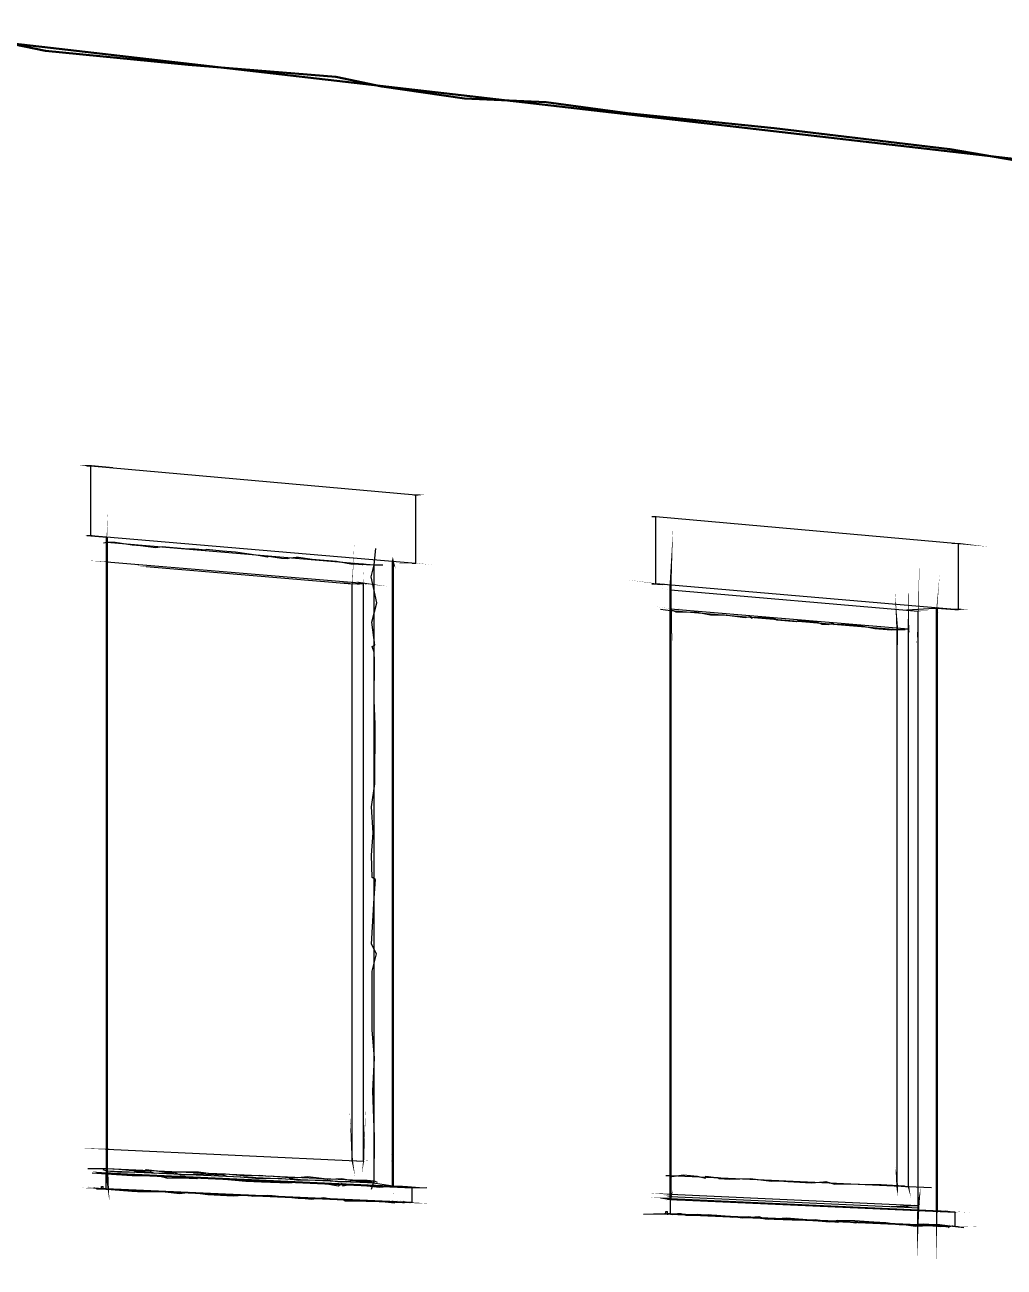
# Model space of a CAD drawing. Header units: inches. Extents: x -877 to 882, y -418 to 410.
# Drawn here: x 562 to 661.5, y -31.7 to 94.5 of the extents above; entities that cross this region are included whole.
import ezdxf

# ---------------------------------------------------------------- set-up
doc = ezdxf.new("R2010")
doc.units = ezdxf.units.IN
doc.header["$LTSCALE"] = 0.5
doc.header["$MEASUREMENT"] = 0
doc.layers.get('0').update_dxf_attribs({"lineweight": 18})
doc.layers.add('A-Glaz-Assm', color=71, linetype='Continuous', lineweight=25)
doc.layers.add('A-Wall', color=113, linetype='Continuous', lineweight=35)

# ---------------------------------------------------------------- blocks, each defined once
blk = doc.blocks.new('*U12')
at = {"color": 7, "linetype": 'Continuous', "lineweight": -3}
for p, q in [((625.73, 44.56), (625.73, 44.56)), ((568.31, 42.63), (570.34, 42.46)), ((570.34, 42.46), (570.34, 42.46)), ((574.34, 39.48), (595.28, 37.73)), ((625.73, 37.74), (626.83, 37.65)), ((625.73, 37.74), (625.73, 37.74)), ((651.64, 35.1), (654.43, 35.26)), ((654.43, 35.26), (654.68, 35.27)), ((654.68, 35.27), (656.5, 35.12)), ((570.28, -22.1), (570.34, -22.1)), ((570.34, -23.77), (598.3, -25.01)), ((597.64, -23.14), (599.4, -23.41)), ((599.4, -23.41), (600.4, -23.46)), ((598.3, -25.01), (600.4, -25.1)), ((626.65, -24.65), (626.92, -24.66)), ((626.92, -24.66), (627.56, -24.69)), ((627.56, -24.69), (627.62, -24.69)), ((626.65, -26.26), (627.29, -26.29)), ((627.29, -26.29), (627.37, -26.3)), ((627.56, -26.3), (627.56, -26.3)), ((654.74, -27.51), (655.61, -27.55))]:
    blk.add_line(p, q, dxfattribs=at)
at = {"layer": 'A-Glaz-Assm', "color": 252, "linetype": 'Continuous', "lineweight": 25}
for p, q in [((568.31, 49.7), (568.7, 49.72)), ((568.7, 42.65), (568.7, 49.72)), ((568.7, 49.72), (601.74, 46.76)), ((601.74, 39.84), (601.74, 46.76)), ((625.73, 44.56), (626.11, 44.58)), ((626.11, 37.76), (626.11, 44.58)), ((626.11, 44.58), (656.88, 41.83)), ((568.31, 42.63), (568.7, 42.65)), ((568.7, 42.65), (601.74, 39.84)), ((656.88, 35.14), (656.88, 41.83)), ((601.36, 39.82), (601.74, 39.84)), ((625.73, 37.74), (626.11, 37.76)), ((626.11, 37.76), (656.88, 35.14)), ((656.5, 35.12), (656.88, 35.14)), ((569.3, -22.05), (569.5, -22.08)), ((569.5, -22.08), (570.27, -22.2)), ((569.5, -22.08), (600.6, -23.49)), ((570.27, -23.69), (570.27, -22.2)), ((570.27, -22.2), (601.37, -23.61)), ((570.34, -21.89), (597.58, -23.13)), ((569.3, -23.72), (569.5, -23.72)), ((569.5, -23.72), (569.79, -23.71)), ((569.5, -23.72), (600.6, -25.1)), ((569.79, -23.49), (569.98, -23.48)), ((569.79, -23.71), (569.79, -23.49)), ((569.79, -23.49), (569.98, -23.5)), ((569.79, -23.71), (600.88, -25.09)), ((569.98, -23.7), (569.98, -23.48)), ((569.98, -23.7), (570.27, -23.69)), ((569.98, -23.7), (601.08, -25.08)), ((570.27, -23.69), (601.37, -25.07)), ((600.4, -23.46), (600.6, -23.49)), ((600.6, -23.49), (601.37, -23.61)), ((601.37, -25.07), (601.37, -23.61)), ((600.4, -25.1), (600.6, -25.1)), ((600.6, -25.1), (600.88, -25.09)), ((600.88, -25.09), (600.88, -25.07)), ((601.08, -25.08), (601.37, -25.07)), ((626.65, -24.65), (626.84, -24.68)), ((626.84, -24.68), (627.61, -24.8)), ((626.84, -24.68), (655.8, -25.99)), ((627.61, -26.23), (627.61, -24.8)), ((627.61, -24.8), (656.56, -26.11)), ((627.62, -24.5), (652.87, -25.64)), ((626.65, -26.26), (626.84, -26.26)), ((626.84, -26.26), (627.13, -26.25)), ((626.84, -26.26), (655.8, -27.54)), ((627.13, -26.04), (627.32, -26.03)), ((627.13, -26.25), (627.13, -26.04)), ((627.13, -26.25), (656.09, -27.53)), ((627.32, -26.24), (627.32, -26.03)), ((627.32, -26.24), (627.61, -26.23)), ((627.32, -26.24), (656.28, -27.53)), ((627.61, -26.23), (656.56, -27.52)), ((655.61, -25.96), (655.8, -25.99)), ((655.8, -25.99), (656.56, -26.11)), ((656.56, -27.52), (656.56, -26.11)), ((655.61, -27.55), (655.8, -27.54)), ((655.8, -27.54), (656.09, -27.53)), ((656.09, -27.53), (656.09, -27.52)), ((656.28, -27.53), (656.56, -27.52))]:
    blk.add_line(p, q, dxfattribs=at)
at = {"layer": 'A-Glaz-Assm', "color": 143, "linetype": 'Continuous', "lineweight": 25}
for p, q in [((570.34, 41.97), (597.5, 39.66)), ((570.34, 39.98), (596.43, 37.8)), ((597.5, -22.91), (597.5, 39.66)), ((595.28, 37.73), (596.43, 37.8)), ((596.43, -20.91), (596.43, 37.8)), ((627.62, 37.11), (652.8, 34.97)), ((627.62, 35.2), (651.8, 33.17)), ((652.8, -25.43), (652.8, 34.97)), ((650.66, 33.11), (651.8, 33.17)), ((651.8, -23.5), (651.8, 33.17)), ((570.34, -19.69), (596.43, -20.91)), ((570.34, -21.67), (597.5, -22.91)), ((627.62, -22.37), (651.8, -23.5)), ((594.71, -23), (597.5, -22.91)), ((627.62, -24.28), (652.8, -25.43)), ((650.04, -25.51), (652.8, -25.43))]:
    blk.add_line(p, q, dxfattribs=at)
at = {"layer": 'A-Glaz-Assm', "color": 141, "linetype": 'Continuous', "lineweight": 25}
for p, q in [((595.28, -20.86), (595.28, 37.73)), ((627.62, 35.03), (650.66, 33.11)), ((650.66, -23.45), (650.66, 33.11))]:
    blk.add_line(p, q, dxfattribs=at)
at = {"layer": 'A-Wall', "color": 15, "linetype": 'Continuous', "lineweight": 50}
for p, q in [((549.83, 93.9), (863.68, 57.67)), ((570.34, -22.1), (570.34, 42.46)), ((596.33, 39.76), (596.33, 39.8)), ((599.4, -23.41), (599.4, 39.98)), ((627.62, -24.69), (627.62, 37.58)), ((651.64, 35.07), (651.64, 35.1)), ((654.68, -25.92), (654.68, 35.27)), ((596.33, -23.07), (596.33, -22.95)), ((651.64, -25.59), (651.64, -25.47))]:
    blk.add_line(p, q, dxfattribs=at)
at = {"layer": 'A-Wall', "color": 51, "linetype": 'Continuous', "lineweight": 50}
for p, q in [((594.85, -23.01), (594.85, -23)), ((650.17, -25.52), (650.17, -25.51))]:
    blk.add_line(p, q, dxfattribs=at)
blk = doc.blocks.new('New Napkin Sketch')
at = {"layer": 'A-Wall', "color": 252, "linetype": 'Continuous', "lineweight": 25}
for p, q in [((568.31, 49.7), (568.7, 49.72)), ((568.7, 42.65), (568.7, 49.72)), ((601.74, 39.84), (601.74, 46.76)), ((625.73, 44.56), (626.11, 44.58)), ((626.11, 37.76), (626.11, 44.58)), ((568.31, 42.63), (568.7, 42.65)), ((656.88, 35.14), (656.88, 41.83)), ((601.36, 39.82), (601.74, 39.84)), ((625.73, 37.74), (626.11, 37.76)), ((656.5, 35.12), (656.88, 35.14)), ((569.3, -22.05), (569.5, -22.08)), ((569.5, -22.08), (570.27, -22.2)), ((570.27, -23.69), (570.27, -22.2)), ((569.3, -23.72), (569.5, -23.72)), ((569.5, -23.72), (569.79, -23.71)), ((569.79, -23.49), (569.98, -23.48)), ((569.79, -23.71), (569.79, -23.49)), ((569.79, -23.49), (569.98, -23.5)), ((569.98, -23.7), (569.98, -23.48)), ((569.98, -23.7), (570.27, -23.69)), ((600.4, -23.46), (600.6, -23.49)), ((600.6, -23.49), (601.37, -23.61)), ((601.37, -25.07), (601.37, -23.61)), ((600.4, -25.1), (600.6, -25.1)), ((600.6, -25.1), (600.88, -25.09)), ((600.88, -25.09), (600.88, -25.07)), ((601.08, -25.08), (601.37, -25.07)), ((626.65, -24.65), (626.84, -24.68)), ((626.84, -24.68), (627.61, -24.8)), ((627.61, -26.23), (627.61, -24.8)), ((626.65, -26.26), (626.84, -26.26)), ((626.84, -26.26), (627.13, -26.25)), ((627.13, -26.04), (627.32, -26.03)), ((627.13, -26.25), (627.13, -26.04)), ((627.32, -26.24), (627.32, -26.03)), ((627.32, -26.24), (627.61, -26.23)), ((655.61, -25.96), (655.8, -25.99)), ((655.8, -25.99), (656.56, -26.11)), ((656.56, -27.52), (656.56, -26.11)), ((655.61, -27.55), (655.8, -27.54)), ((655.8, -27.54), (656.09, -27.53)), ((656.09, -27.53), (656.09, -27.52)), ((656.28, -27.53), (656.56, -27.52))]:
    blk.add_line(p, q, dxfattribs=at)
at = {"layer": 'A-Wall', "color": 7, "linetype": 'Continuous', "lineweight": -3}
for p, q in [((625.73, 44.56), (625.73, 44.56)), ((568.31, 42.63), (570.34, 42.46)), ((570.34, 42.46), (570.34, 42.46)), ((625.73, 37.74), (626.83, 37.65)), ((625.73, 37.74), (625.73, 37.74)), ((651.64, 35.1), (654.43, 35.26)), ((654.43, 35.26), (654.68, 35.27)), ((654.68, 35.27), (656.5, 35.12)), ((570.28, -22.1), (570.34, -22.1)), ((597.64, -23.14), (599.4, -23.41)), ((599.4, -23.41), (600.4, -23.46)), ((598.3, -25.01), (600.4, -25.1)), ((626.65, -24.65), (626.92, -24.66)), ((626.92, -24.66), (627.56, -24.69)), ((627.56, -24.69), (627.62, -24.69)), ((626.65, -26.26), (627.29, -26.29)), ((627.29, -26.29), (627.37, -26.3)), ((627.56, -26.3), (627.56, -26.3)), ((654.74, -27.51), (655.61, -27.55))]:
    blk.add_line(p, q, dxfattribs=at)
at = {"layer": 'A-Wall', "color": 15, "linetype": 'Continuous', "lineweight": 50}
for p, q in [((596.33, 39.76), (596.33, 39.8)), ((651.64, 35.07), (651.64, 35.1)), ((596.33, -23.07), (596.33, -22.95)), ((651.64, -25.59), (651.64, -25.47))]:
    blk.add_line(p, q, dxfattribs=at)
at = {"layer": 'A-Wall', "color": 143, "linetype": 'Continuous', "lineweight": 25}
for p, q in [((595.28, 37.73), (596.43, 37.8)), ((650.66, 33.11), (651.8, 33.17)), ((594.71, -23), (597.5, -22.91)), ((650.04, -25.51), (652.8, -25.43))]:
    blk.add_line(p, q, dxfattribs=at)
at = {"layer": 'A-Wall', "color": 51, "linetype": 'Continuous', "lineweight": 50}
for p, q in [((594.85, -23.01), (594.85, -23)), ((650.17, -25.52), (650.17, -25.51))]:
    blk.add_line(p, q, dxfattribs=at)
at = {"layer": 'A-Wall', "color": 15, "linetype": 'Continuous', "lineweight": 50, "extrusion": (0, 0, -1)}
blk.add_lwpolyline([(-551.28, 94.52), (-564.11, 91.87), (-578.6, 90.44), (-593.62, 89.23), (-598.27, 88.26), (-606.68, 87.04), (-614.98, 86.68), (-623.25, 85.56), (-638.15, 84.01), (-655.99, 81.89), (-669.41, 79.57), (-673.14, 80.24), (-689.51, 77.73), (-694.67, 76.58), (-701, 76.13), (-706.14, 75.68), (-712.28, 75.5), (-723.21, 74.25)], dxfattribs=at)
at = {"layer": 'A-Wall', "color": 252, "linetype": 'Continuous', "lineweight": 25, "extrusion": (0, 0, -1)}
for points in [[(-567.43, 49.81, 0, 0.153, 0), (-568.7, 49.72, 0.153, 0, 0), (-571.14, 49.57, 0, 0, 0), (-574.27, 49.18, 0, 0, 0), (-575.26, 49.05, 0, 0, 0), (-577.53, 49.02, 0, 0, 0), (-578.42, 48.83, 0, 0, 0), (-580.33, 48.66, 0, 0, 0), (-583.05, 48.45, 0, 0, 0), (-585.85, 48.05, 0, 0, 0), (-588.46, 48, 0, 0, 0), (-589.29, 47.78, 0, 0, 0), (-590.88, 47.6, 0, 0, 0), (-593.93, 47.61, 0, 0, 0), (-595.89, 47.21, 0, 0, 0), (-596.71, 47.15, 0, 0, 0), (-599.38, 47, 0, 0, 0), (-599.49, 46.84, 0, 0, 0), (-601.13, 46.84, 0, 0, 0), (-601.51, 46.67, 0, 0.161, 0), (-601.74, 46.76, 0.161, 0, 0), (-602.62, 46.78, 0, 0, 0)], [(-625.6, 44.54, 0, 0.0681, 0), (-626.11, 44.58, 0.0681, 0, 0), (-627.99, 44.43, 0, 0, 0), (-629.45, 44.25, 0, 0, 0), (-630.14, 44.37, 0, 0, 0), (-632.31, 44.14, 0, 0, 0), (-634.84, 43.84, 0, 0, 0), (-637.39, 43.71, 0, 0, 0), (-637.83, 43.58, 0, 0, 0), (-640.34, 43.42, 0, 0, 0), (-643.33, 43.04, 0, 0, 0), (-646.11, 42.74, 0, 0, 0), (-648.56, 42.53, 0, 0, 0), (-650.36, 42.43, 0, 0, 0), (-653.21, 42.22, 0, 0, 0), (-656.15, 41.9, 0, 0, 0), (-656.15, 41.8, 0, 0.124, 0), (-656.88, 41.83, 0.124, 0, 0), (-659.93, 41.5, 0, 0, 0)], [(-568.01, 42.65, 0, 0.0602, 0), (-568.7, 42.65, 0.0602, 0, 0), (-569.23, 42.67, 0, 0, 0), (-571.59, 42.56, 0, 0, 0), (-572.79, 42.2, 0, 0, 0), (-574.56, 42.1, 0, 0, 0), (-574.96, 42.08, 0, 0, 0), (-576.93, 41.83, 0, 0, 0), (-579.84, 41.7, 0, 0, 0), (-583.06, 41.46, 0, 0, 0), (-585.87, 41.05, 0, 0, 0), (-588.12, 41.11, 0, 0, 0), (-590.64, 40.8, 0, 0, 0), (-592.48, 40.72, 0, 0, 0), (-595.2, 40.43, 0, 0, 0), (-597.98, 40.06, 0, 0, 0), (-598.04, 40.05, 0, 0, 0), (-599.88, 39.83, 0, 0.0268, 0), (-601.74, 39.84, 0.0268, 0, 0), (-603.45, 39.65, 0, 0, 0)], [(-623.29, 38.13, 0, 0.0429, 0), (-626.11, 37.76, 0.0429, 0, 0), (-627.64, 37.7, 0, 0, 0), (-629.96, 37.44, 0, 0, 0), (-630.44, 37.25, 0, 0, 0), (-632.79, 37.31, 0, 0, 0), (-633.14, 37.16, 0, 0, 0), (-635.81, 36.87, 0, 0, 0), (-638.42, 36.66, 0, 0, 0), (-638.71, 36.66, 0, 0, 0), (-640.41, 36.55, 0, 0, 0), (-640.46, 36.39, 0, 0, 0), (-643.08, 36.45, 0, 0, 0), (-644.35, 36.14, 0, 0, 0), (-646.02, 35.93, 0, 0, 0), (-647.62, 36.07, 0, 0, 0), (-648.55, 35.77, 0, 0, 0), (-651.42, 35.71, 0, 0, 0), (-652.61, 35.49, 0, 0, 0), (-655.19, 35.23, 0, 0, 0), (-656.21, 35.19, 0, 0.135, 0), (-656.88, 35.14, 0.135, 0, 0), (-657.83, 35.16, 0, 0, 0)], [(-568.89, -21.95, 0, 0.117, 0), (-569.5, -22.08, 0.117, 0, 0), (-570.79, -22.07, 0, 0, 0), (-572.45, -22.19, 0, 0, 0), (-574.06, -22.16, 0, 0, 0), (-575.52, -22.26, 0, 0, 0), (-577.06, -22.45, 0, 0, 0), (-579.93, -22.64, 0, 0, 0), (-581.43, -22.51, 0, 0, 0), (-584.35, -22.91, 0, 0, 0), (-586.09, -22.74, 0, 0, 0), (-587.87, -22.81, 0, 0, 0), (-589.88, -22.88, 0, 0, 0), (-590.06, -22.88, 0, 0, 0), (-592.15, -23.24, 0, 0, 0), (-593.12, -23.23, 0, 0, 0), (-593.36, -23.18, 0, 0, 0), (-593.61, -23.11, 0, 0, 0), (-594.94, -23.34, 0, 0, 0), (-596.99, -23.33, 0, 0, 0), (-597.87, -23.34, 0, 0, 0), (-599.81, -23.41, 0, 0.119, 0), (-600.6, -23.49, 0.119, 0, 0), (-602.75, -23.61, 0, 0, 0)], [(-567.78, -23.55, 0, 0.0631, 0), (-570.27, -23.69, 0.0631, 0, 0), (-572.58, -23.94, 0, 0, 0), (-573.82, -23.74, 0, 0, 0), (-575.7, -23.93, 0, 0, 0), (-576.33, -23.87, 0, 0, 0), (-579.13, -24.22, 0, 0, 0), (-579.58, -24.25, 0, 0, 0), (-582.15, -24.36, 0, 0, 0), (-582.78, -24.23, 0, 0, 0), (-584.79, -24.43, 0, 0, 0), (-587.04, -24.38, 0, 0, 0), (-589.23, -24.39, 0, 0, 0), (-590.88, -24.48, 0, 0, 0), (-592.87, -24.58, 0, 0, 0), (-594.04, -24.62, 0, 0, 0), (-596.2, -24.79, 0, 0, 0), (-598.57, -24.82, 0, 0, 0), (-599.54, -24.88, 0, 0.00882, 0), (-601.37, -25.07, 0.00882, 0, 0), (-603.99, -25.08, 0, 0, 0)], [(-567.86, -23.68, 0, 0.0728, 0), (-569.79, -23.71, 0.0728, 0, 0), (-572.8, -23.84, 0, 0, 0), (-575.49, -23.97, 0, 0, 0), (-576.13, -23.95, 0, 0, 0), (-576.65, -23.96, 0, 0, 0), (-578.53, -24.04, 0, 0, 0), (-580.92, -24.18, 0, 0, 0), (-582.35, -24.3, 0, 0, 0), (-584.68, -24.25, 0, 0, 0), (-585.62, -24.34, 0, 0, 0), (-586.85, -24.5, 0, 0, 0), (-588.63, -24.44, 0, 0, 0), (-589.16, -24.71, 0, 0, 0), (-590.75, -24.61, 0, 0, 0), (-591.67, -24.67, 0, 0, 0), (-593.82, -24.91, 0, 0, 0), (-595.28, -24.96, 0, 0, 0), (-597.93, -25.03, 0, 0, 0), (-600.42, -24.92, 0, 0.0342, 0), (-600.88, -25.09, 0.0342, 0, 0), (-602.75, -25.19, 0, 0, 0)], [(-568.32, -23.5, 0, 0.032, 0), (-569.98, -23.7, 0.032, 0, 0), (-570.57, -23.74, 0, 0, 0), (-572.79, -23.72, 0, 0, 0), (-573.09, -23.84, 0, 0, 0), (-575.99, -23.87, 0, 0, 0), (-578.49, -24.02, 0, 0, 0), (-580.86, -24.26, 0, 0, 0), (-581.81, -24.1, 0, 0, 0), (-583.41, -24.45, 0, 0, 0), (-583.82, -24.26, 0, 0, 0), (-586.21, -24.43, 0, 0, 0), (-587.14, -24.31, 0, 0, 0), (-587.34, -24.62, 0, 0, 0), (-590.26, -24.46, 0, 0, 0), (-590.26, -24.58, 0, 0, 0), (-590.41, -24.71, 0, 0, 0), (-591.19, -24.52, 0, 0, 0), (-592.1, -24.8, 0, 0, 0), (-594.56, -24.75, 0, 0, 0), (-595.12, -24.95, 0, 0, 0), (-598.08, -24.8, 0, 0, 0), (-599.91, -25.14, 0, 0.118, 0), (-601.08, -25.08, 0.118, 0, 0), (-601.19, -25.23, 0, 0, 0)], [(-569.32, -23.73, 0, 0.116, 0), (-569.5, -23.72, 0.116, 0, 0), (-570, -23.7, 0, 0, 0), (-570.2, -23.69, 0, 0, 0), (-570.61, -23.89, 0, 0, 0), (-570.89, -23.66, 0, 0, 0), (-572, -23.7, 0, 0, 0), (-575.07, -24.06, 0, 0, 0), (-577.49, -23.97, 0, 0, 0), (-579.69, -24.22, 0, 0, 0), (-582.47, -24.32, 0, 0, 0), (-583.39, -24.25, 0, 0, 0), (-584.21, -24.52, 0, 0, 0), (-585.6, -24.28, 0, 0, 0), (-588.21, -24.49, 0, 0, 0), (-591.07, -24.64, 0, 0, 0), (-593.25, -24.92, 0, 0, 0), (-594.93, -24.86, 0, 0, 0), (-595.78, -24.76, 0, 0, 0), (-595.89, -24.74, 0, 0, 0), (-597.16, -25.09, 0, 0, 0), (-599.07, -24.91, 0, 0.101, 0), (-600.6, -25.1, 0.101, 0, 0), (-603.05, -25.23, 0, 0, 0)], [(-625.47, -24.55, 0, 0.0602, 0), (-626.84, -24.68, 0.0602, 0, 0), (-628.61, -24.72, 0, 0, 0), (-629.36, -24.73, 0, 0, 0), (-630.59, -24.94, 0, 0, 0), (-631.99, -24.95, 0, 0, 0), (-632.98, -24.92, 0, 0, 0), (-634.19, -24.9, 0, 0, 0), (-634.49, -25.17, 0, 0, 0), (-636.68, -25.06, 0, 0, 0), (-639.53, -25.19, 0, 0, 0), (-640.59, -25.28, 0, 0, 0), (-643.43, -25.34, 0, 0, 0), (-644.01, -25.44, 0, 0, 0), (-646.8, -25.46, 0, 0, 0), (-647.55, -25.58, 0, 0, 0), (-649.87, -25.61, 0, 0, 0), (-650.56, -25.7, 0, 0, 0), (-651.65, -25.72, 0, 0, 0), (-654.1, -25.85, 0, 0.0218, 0), (-655.8, -25.99, 0.0218, 0, 0), (-658.19, -26.14, 0, 0, 0)], [(-626.97, -24.4, 0, 0.112, 0), (-627.62, -24.5, 0.112, 0, 0), (-628.72, -24.61, 0, 0, 0), (-630.41, -24.57, 0, 0, 0), (-631.99, -24.8, 0, 0, 0), (-633.89, -24.84, 0, 0, 0), (-635.54, -24.92, 0, 0, 0), (-636.04, -24.77, 0, 0, 0), (-638.45, -25.03, 0, 0, 0), (-638.77, -25.03, 0, 0, 0), (-638.82, -25.13, 0, 0, 0), (-639.69, -24.97, 0, 0, 0), (-641.86, -25.03, 0, 0, 0), (-643.79, -25.18, 0, 0, 0), (-644.32, -25.14, 0, 0, 0), (-646.54, -25.24, 0, 0, 0), (-648.13, -25.51, 0, 0, 0), (-649.08, -25.44, 0, 0, 0), (-651.26, -25.69, 0, 0.015, 0), (-652.87, -25.64, 0.015, 0, 0), (-652.88, -25.62, 0, 0, 0)], [(-627.18, -24.88, 0, 0.112, 0), (-627.61, -24.8, 0.112, 0, 0), (-628.47, -24.93, 0, 0, 0), (-630.69, -25.03, 0, 0, 0), (-631.48, -24.87, 0, 0, 0), (-632.91, -24.98, 0, 0, 0), (-633.56, -25.08, 0, 0, 0), (-633.83, -25.1, 0, 0, 0), (-635.5, -25.08, 0, 0, 0), (-637.48, -25.39, 0, 0, 0), (-639.49, -25.2, 0, 0, 0), (-642.29, -25.44, 0, 0, 0), (-642.45, -25.48, 0, 0, 0), (-644.96, -25.48, 0, 0, 0), (-646.75, -25.55, 0, 0, 0), (-648.86, -25.7, 0, 0, 0), (-650.38, -25.71, 0, 0, 0), (-651.84, -25.84, 0, 0, 0), (-652.29, -25.94, 0, 0, 0), (-652.3, -25.91, 0, 0, 0), (-654.1, -26.12, 0, 0, 0), (-656.18, -26.06, 0, 0.0688, 0), (-656.56, -26.11, 0.0688, 0, 0), (-656.81, -26.17, 0, 0, 0)], [(-626.7, -26.18, 0, 0.0141, 0), (-627.61, -26.23, 0.0141, 0, 0), (-629.24, -26.22, 0, 0, 0), (-630.64, -26.49, 0, 0, 0), (-631.32, -26.33, 0, 0, 0), (-633.26, -26.51, 0, 0, 0), (-633.92, -26.48, 0, 0, 0), (-635.49, -26.66, 0, 0, 0), (-635.78, -26.52, 0, 0, 0), (-636.26, -26.68, 0, 0, 0), (-638.67, -26.72, 0, 0, 0), (-641.25, -26.79, 0, 0, 0), (-643.15, -26.89, 0, 0, 0), (-645.67, -27.03, 0, 0, 0), (-647.15, -27.16, 0, 0, 0), (-648.1, -27.25, 0, 0, 0), (-648.76, -27.15, 0, 0, 0), (-651.09, -27.2, 0, 0, 0), (-651.76, -27.32, 0, 0, 0), (-652.83, -27.38, 0, 0, 0), (-655.1, -27.56, 0, 0, 0), (-655.81, -27.35, 0, 0.0359, 0), (-656.56, -27.52, 0.0359, 0, 0), (-659.28, -27.61, 0, 0, 0)], [(-626.9, -26.29, 0, 0.0564, 0), (-627.13, -26.25, 0.0564, 0, 0), (-629.55, -26.41, 0, 0, 0), (-632.33, -26.56, 0, 0, 0), (-635.09, -26.54, 0, 0, 0), (-636.88, -26.59, 0, 0, 0), (-638.83, -26.64, 0, 0, 0), (-640.48, -26.79, 0, 0, 0), (-643.01, -26.99, 0, 0, 0), (-643.7, -26.97, 0, 0, 0), (-644.61, -26.88, 0, 0, 0), (-646.01, -27.22, 0, 0, 0), (-648.52, -27.26, 0, 0, 0), (-651.05, -27.26, 0, 0, 0), (-653.76, -27.38, 0, 0, 0), (-655.84, -27.62, 0, 0.1, 0), (-656.09, -27.53, 0.1, 0, 0), (-656.14, -27.46, 0, 0, 0)]]:
    blk.add_lwpolyline(points, format="xyseb", dxfattribs=at)
at = {"layer": 'A-Wall', "color": 15, "linetype": 'Continuous', "lineweight": 50, "extrusion": (0, 0, -1)}
for points in [[(-570.6, -24.98, 0, 0.307, 0), (-570.34, -22.1, 0.307, 0, 0), (-570.32, -21.83, 0, 0, 0), (-570.6, -17.98, 0, 0, 0), (-570.4, -17.6, 0, 0, 0), (-570.63, -16.21, 0, 0, 0), (-570.34, -11.13, 0, 0, 0), (-570.39, -9.89, 0, 0, 0), (-570.25, -3.64, 0, 0, 0), (-570.52, -2.78, 0, 0, 0), (-570.18, 0.52, 0, 0, 0), (-570.34, 6.49, 0, 0, 0), (-570.42, 10.79, 0, 0, 0), (-570.63, 14.2, 0, 0, 0), (-570.47, 17.64, 0, 0, 0), (-570.02, 23.01, 0, 0, 0), (-570.65, 29.1, 0, 0, 0), (-570.43, 34.4, 0, 0, 0), (-570.3, 35.96, 0, 0, 0), (-570.37, 41.47, 0, 0.0552, 0), (-570.34, 42.46, 0.0552, 0, 0), (-570.46, 45.12, 0, 0, 0)], [(-627.64, -25.34, 0, 0.144, 0), (-627.62, -24.69, 0.144, 0, 0), (-627.9, -23.8, 0, 0, 0), (-627.61, -21.63, 0, 0, 0), (-627.86, -15.91, 0, 0, 0), (-627.92, -12.36, 0, 0, 0), (-627.91, -6.89, 0, 0, 0), (-627.49, -1.64, 0, 0, 0), (-627.52, 0.56, 0, 0, 0), (-627.52, 4.55, 0, 0, 0), (-627.81, 6.52, 0, 0, 0), (-627.85, 9.94, 0, 0, 0), (-627.43, 11.33, 0, 0, 0), (-627.47, 17.3, 0, 0, 0), (-627.5, 19.51, 0, 0, 0), (-627.69, 22.38, 0, 0, 0), (-627.56, 26.87, 0, 0, 0), (-627.93, 28.57, 0, 0, 0), (-627.45, 29, 0, 0, 0), (-627.8, 31.69, 0, 0.204, 0), (-627.62, 37.58, 0.204, 0, 0), (-627.87, 43.35, 0, 0, 0)], [(-599.45, -24.52, 0, 0.0148, 0), (-599.4, -23.41, 0.0148, 0, 0), (-599.21, -19.84, 0, 0, 0), (-599.35, -15.72, 0, 0, 0), (-599.29, -13.36, 0, 0, 0), (-599.25, -7.66, 0, 0, 0), (-599.64, -4.95, 0, 0, 0), (-599.38, -4.3, 0, 0, 0), (-599.54, 1.1, 0, 0, 0), (-599.39, 5.4, 0, 0, 0), (-599.63, 5.83, 0, 0, 0), (-599.68, 9.15, 0, 0, 0), (-599.36, 10.99, 0, 0, 0), (-599.36, 16.19, 0, 0, 0), (-599.28, 22.47, 0, 0, 0), (-599.51, 24.27, 0, 0, 0), (-599.21, 26.89, 0, 0, 0), (-599.2, 28.72, 0, 0, 0), (-599.61, 34.39, 0, 0, 0), (-599.3, 39.06, 0, 0, 0), (-599.68, 39.31, 0, 0.225, 0), (-599.4, 39.98, 0.225, 0, 0), (-599.4, 40.48, 0, 0, 0)], [(-654.59, -31.68, 0, 0.154, 0), (-654.68, -25.92, 0.154, 0, 0), (-654.78, -20.31, 0, 0, 0), (-654.39, -15.95, 0, 0, 0), (-654.38, -12.05, 0, 0, 0), (-654.56, -10.36, 0, 0, 0), (-654.86, -8.98, 0, 0, 0), (-654.71, -7.53, 0, 0, 0), (-654.46, -2.69, 0, 0, 0), (-654.78, 2.48, 0, 0, 0), (-654.63, 8.58, 0, 0, 0), (-654.68, 12.69, 0, 0, 0), (-654.57, 14.7, 0, 0, 0), (-654.49, 16.28, 0, 0, 0), (-654.87, 17.75, 0, 0, 0), (-654.48, 21.87, 0, 0, 0), (-654.95, 23.85, 0, 0, 0), (-654.46, 25.97, 0, 0, 0), (-654.88, 27.11, 0, 0, 0), (-654.68, 27.91, 0, 0, 0), (-654.5, 28.86, 0, 0, 0), (-654.84, 34.73, 0, 0.0837, 0), (-654.68, 35.27, 0.0837, 0, 0), (-654.97, 38.74, 0, 0, 0)]]:
    blk.add_lwpolyline(points, format="xyseb", dxfattribs=at)
at = {"layer": 'A-Wall', "color": 143, "linetype": 'Continuous', "lineweight": 25, "extrusion": (0, 0, -1)}
for points in [[(-569.99, 41.89), (-570.34, 41.97), (-571.2, 41.98), (-572.91, 41.69), (-573.77, 41.62), (-575.32, 41.42), (-575.96, 41.52), (-578.62, 41.29), (-579.3, 41.28), (-580.4, 41.18), (-580.43, 41.24), (-582.1, 41.07), (-583.42, 40.98), (-585.71, 40.66), (-586.65, 40.48), (-586.78, 40.56), (-588.1, 40.35), (-588.65, 40.31), (-588.94, 40.38), (-589.58, 40.44), (-589.81, 40.44), (-591.2, 40.25), (-593.69, 40.03), (-595.15, 39.77), (-597.5, 39.66), (-598.4, 39.67)], [(-597.23, -23.76), (-597.5, -22.91), (-597.53, -18.45), (-597.37, -13.77), (-597.53, -10.46), (-597.31, -7.56), (-597.29, -1.63), (-597.75, 0.13), (-597.23, 1.12), (-597.5, 5.81), (-597.64, 7.7), (-597.29, 7.89), (-597.24, 10.18), (-597.39, 12.44), (-597.24, 15.08), (-597.57, 17.43), (-597.59, 23.47), (-597.51, 25.92), (-597.54, 29.89), (-597.51, 30.8), (-597.29, 31.38), (-597.56, 31.51), (-597.26, 33.83), (-597.78, 35.79), (-597.2, 38.43), (-597.5, 39.66), (-597.69, 41.33)], [(-568.42, -21.65), (-570.34, -21.67), (-571.56, -21.72), (-572.62, -21.84), (-574.16, -21.92), (-574.33, -21.75), (-576.19, -22), (-577.81, -21.99), (-579.64, -21.99), (-580.67, -22.14), (-582.41, -22.21), (-584.58, -22.39), (-585.88, -22.34), (-586.77, -22.45), (-587.12, -22.4), (-587.34, -22.45), (-588.87, -22.57), (-588.88, -22.63), (-589.07, -22.64), (-590.76, -22.48), (-593, -22.74), (-594.23, -22.68), (-595.05, -22.83), (-595.22, -22.84), (-596.81, -22.85), (-597.5, -22.91), (-597.81, -23.06)], [(-627.14, -22.38), (-627.62, -22.37), (-627.76, -22.49), (-628.94, -22.31), (-630.37, -22.45), (-631.16, -22.64), (-631.21, -22.43), (-632.25, -22.58), (-632.42, -22.57), (-632.56, -22.67), (-633.61, -22.76), (-635.71, -22.66), (-637.89, -22.94), (-638.74, -22.91), (-639.54, -22.99), (-641.94, -23.13), (-643.16, -23), (-643.4, -22.99), (-644.28, -23.24), (-644.99, -23.23), (-646.82, -23.24), (-649.04, -23.3), (-651.36, -23.43), (-651.51, -23.49), (-651.8, -23.5), (-654.13, -23.6)]]:
    blk.add_lwpolyline(points, dxfattribs=at)
at = {"layer": 'A-Wall', "color": 141, "linetype": 'Continuous', "lineweight": 25, "extrusion": (0, 0, -1)}
for points in [[(-595.56, -22.48, 0, 0.148, 0), (-595.28, -20.86, 0.148, 0, 0), (-595.02, -15.9, 0, 0, 0), (-595.29, -14, 0, 0, 0), (-595, -9.52, 0, 0, 0), (-595.11, -5.19, 0, 0, 0), (-595.45, -1.82, 0, 0, 0), (-595.2, 1.25, 0, 0, 0), (-595.51, 4.52, 0, 0, 0), (-595.22, 9.02, 0, 0, 0), (-595.45, 9.26, 0, 0, 0), (-595.51, 14.25, 0, 0, 0), (-595.18, 16.68, 0, 0, 0), (-595.56, 21.51, 0, 0, 0), (-595.49, 25.69, 0, 0, 0), (-595.07, 30.58, 0, 0, 0), (-595.23, 35.91, 0, 0, 0), (-595.2, 36.39, 0, 0.0576, 0), (-595.28, 37.73, 0.0576, 0, 0), (-595.49, 41.94, 0, 0, 0)], [(-650.69, -24.45, 0, 0.19, 0), (-650.66, -23.45, 0.19, 0, 0), (-650.48, -21.5, 0, 0, 0), (-650.93, -18.91, 0, 0, 0), (-650.91, -16.45, 0, 0, 0), (-650.76, -13.15, 0, 0, 0), (-650.39, -12.36, 0, 0, 0), (-650.63, -7.35, 0, 0, 0), (-650.52, -2.15, 0, 0, 0), (-650.58, 3.08, 0, 0, 0), (-650.92, 5.76, 0, 0, 0), (-650.93, 9.46, 0, 0, 0), (-650.7, 11.48, 0, 0, 0), (-650.9, 12.91, 0, 0, 0), (-650.52, 17.88, 0, 0, 0), (-650.7, 20.53, 0, 0, 0), (-650.6, 22.3, 0, 0, 0), (-650.56, 26.26, 0, 0, 0), (-650.72, 31.5, 0, 0.184, 0), (-650.66, 33.11, 0.184, 0, 0), (-650.43, 36.9, 0, 0, 0)]]:
    blk.add_lwpolyline(points, format="xyseb", dxfattribs=at)
at = {"layer": 'A-Wall', "color": 143, "linetype": 'Continuous', "lineweight": 25, "extrusion": (0, 0, -1)}
for points in [[(-652.67, -30.81, 0, 0.231, 0), (-652.8, -25.43, 0.231, 0, 0), (-653.04, -23.61, 0, 0, 0), (-652.65, -21.93, 0, 0, 0), (-652.74, -17.87, 0, 0, 0), (-652.77, -17.8, 0, 0, 0), (-653.09, -11.81, 0, 0, 0), (-652.66, -6.91, 0, 0, 0), (-652.85, -2.15, 0, 0, 0), (-652.77, 3.42, 0, 0, 0), (-652.7, 8.04, 0, 0, 0), (-653.05, 9.67, 0, 0, 0), (-653.09, 12.6, 0, 0, 0), (-652.6, 17.64, 0, 0, 0), (-653.01, 23.05, 0, 0, 0), (-652.93, 26.73, 0, 0, 0), (-652.69, 28.86, 0, 0, 0), (-652.98, 29.54, 0, 0, 0), (-652.63, 31.39, 0, 0.0799, 0), (-652.8, 34.97, 0.0799, 0, 0), (-652.92, 40.46, 0, 0, 0)], [(-568.46, 40.09, 0, 0.0615, 0), (-570.34, 39.98, 0.0615, 0, 0), (-570.57, 40.05, 0, 0, 0), (-572.44, 39.92, 0, 0, 0), (-573.29, 39.76, 0, 0, 0), (-574.13, 39.54, 0, 0, 0), (-575.33, 39.69, 0, 0, 0), (-575.98, 39.43, 0, 0, 0), (-577.77, 39.33, 0, 0, 0), (-578.34, 39.22, 0, 0, 0), (-580.61, 39.2, 0, 0, 0), (-582.2, 38.93, 0, 0, 0), (-584.25, 38.9, 0, 0, 0), (-586.1, 38.68, 0, 0, 0), (-586.8, 38.63, 0, 0, 0), (-587.01, 38.5, 0, 0, 0), (-587.21, 38.51, 0, 0, 0), (-588.05, 38.54, 0, 0, 0), (-590.1, 38.3, 0, 0, 0), (-592.16, 38.15, 0, 0, 0), (-594.21, 37.86, 0, 0, 0), (-595.65, 37.98, 0, 0.112, 0), (-596.43, 37.8, 0.112, 0, 0), (-598.84, 37.48, 0, 0, 0)], [(-596.25, -22.22, 0, 0.11, 0), (-596.43, -20.91, 0.11, 0, 0), (-596.65, -15.35, 0, 0, 0), (-596.51, -12.74, 0, 0, 0), (-596.43, -11.31, 0, 0, 0), (-596.49, -10.81, 0, 0, 0), (-596.31, -8.38, 0, 0, 0), (-596.22, -4.26, 0, 0, 0), (-596.3, -2.49, 0, 0, 0), (-596.57, -0.71, 0, 0, 0), (-596.25, 0.18, 0, 0, 0), (-596.25, 3.31, 0, 0, 0), (-596.43, 6.26, 0, 0, 0), (-596.46, 11.3, 0, 0, 0), (-596.4, 11.77, 0, 0, 0), (-596.47, 17.05, 0, 0, 0), (-596.44, 17.8, 0, 0, 0), (-596.41, 21.27, 0, 0, 0), (-596.49, 21.57, 0, 0, 0), (-596.54, 23.41, 0, 0, 0), (-596.52, 28.16, 0, 0, 0), (-596.51, 31.94, 0, 0, 0), (-596.22, 37.51, 0, 0.0163, 0), (-596.43, 37.8, 0.0163, 0, 0), (-596.32, 40.38, 0, 0, 0)], [(-626.66, 37.24, 0, 0.00656, 0), (-627.62, 37.11, 0.00656, 0, 0), (-627.95, 37, 0, 0, 0), (-629.67, 37.04, 0, 0, 0), (-631.08, 36.9, 0, 0, 0), (-633.21, 36.62, 0, 0, 0), (-634.76, 36.43, 0, 0, 0), (-636.15, 36.45, 0, 0, 0), (-636.3, 36.49, 0, 0, 0), (-637.47, 36.17, 0, 0, 0), (-639.35, 36.09, 0, 0, 0), (-641.17, 36.07, 0, 0, 0), (-641.3, 36.02, 0, 0, 0), (-642.5, 35.9, 0, 0, 0), (-643.73, 35.69, 0, 0, 0), (-643.8, 35.69, 0, 0, 0), (-645.7, 35.52, 0, 0, 0), (-646.67, 35.56, 0, 0, 0), (-648.75, 35.36, 0, 0, 0), (-650.02, 35.15, 0, 0, 0), (-650.84, 35.16, 0, 0, 0), (-652.24, 34.93, 0, 0.0489, 0), (-652.8, 34.97, 0.0489, 0, 0), (-653.95, 35, 0, 0, 0)], [(-652.04, -24.61, 0, 0.153, 0), (-651.8, -23.5, 0.153, 0, 0), (-651.89, -23.45, 0, 0, 0), (-651.91, -18.38, 0, 0, 0), (-651.72, -17.38, 0, 0, 0), (-651.78, -15.28, 0, 0, 0), (-651.86, -13.38, 0, 0, 0), (-651.71, -11.99, 0, 0, 0), (-651.76, -7.15, 0, 0, 0), (-651.93, -6.57, 0, 0, 0), (-651.84, -3.14, 0, 0, 0), (-651.95, 2.39, 0, 0, 0), (-651.95, 4.91, 0, 0, 0), (-651.94, 9.96, 0, 0, 0), (-651.71, 12.7, 0, 0, 0), (-651.58, 15.84, 0, 0, 0), (-651.66, 18.27, 0, 0, 0), (-651.64, 22.06, 0, 0, 0), (-651.76, 26.47, 0, 0, 0), (-651.72, 31.9, 0, 0, 0), (-651.92, 32.74, 0, 0.157, 0), (-651.8, 33.17, 0.157, 0, 0), (-651.78, 37.7, 0, 0, 0)], [(-626.01, 35.44, 0, 0.0128, 0), (-627.62, 35.2, 0.0128, 0, 0), (-628.58, 35.23, 0, 0, 0), (-630.2, 35.06, 0, 0, 0), (-630.72, 34.99, 0, 0, 0), (-631.03, 34.97, 0, 0, 0), (-631.15, 35, 0, 0, 0), (-632.96, 34.84, 0, 0, 0), (-633.8, 34.78, 0, 0, 0), (-634.05, 34.65, 0, 0, 0), (-634.26, 34.59, 0, 0, 0), (-635.5, 34.47, 0, 0, 0), (-637.8, 34.34, 0, 0, 0), (-638.98, 34.35, 0, 0, 0), (-640.61, 34.19, 0, 0, 0), (-642.62, 33.96, 0, 0, 0), (-642.94, 33.94, 0, 0, 0), (-645.05, 33.73, 0, 0, 0), (-646.58, 33.73, 0, 0, 0), (-648.67, 33.4, 0, 0, 0), (-650.85, 33.24, 0, 0, 0), (-651.2, 33.12, 0, 0.00818, 0), (-651.8, 33.17, 0.00818, 0, 0), (-652.92, 33.19, 0, 0, 0)], [(-567.9, -19.62, 0, 0.101, 0), (-570.34, -19.69, 0.101, 0, 0), (-572.81, -19.86, 0, 0, 0), (-574.05, -19.79, 0, 0, 0), (-574.28, -19.99, 0, 0, 0), (-574.93, -19.99, 0, 0, 0), (-575.49, -20.02, 0, 0, 0), (-578.06, -20.08, 0, 0, 0), (-579.58, -20.23, 0, 0, 0), (-581.68, -20.17, 0, 0, 0), (-582.12, -20.32, 0, 0, 0), (-582.96, -20.17, 0, 0, 0), (-583.2, -20.39, 0, 0, 0), (-584.27, -20.27, 0, 0, 0), (-585.83, -20.48, 0, 0, 0), (-587.77, -20.4, 0, 0, 0), (-588.23, -20.61, 0, 0, 0), (-590.2, -20.58, 0, 0, 0), (-591.7, -20.75, 0, 0, 0), (-592.33, -20.64, 0, 0, 0), (-592.85, -20.87, 0, 0, 0), (-593.22, -20.64, 0, 0, 0), (-595.3, -20.82, 0, 0.0371, 0), (-596.43, -20.91, 0.0371, 0, 0), (-596.99, -20.87, 0, 0, 0)], [(-625.49, -24.15, 0, 0.103, 0), (-627.62, -24.28, 0.103, 0, 0), (-629.11, -24.31, 0, 0, 0), (-629.77, -24.35, 0, 0, 0), (-631.57, -24.42, 0, 0, 0), (-632.39, -24.38, 0, 0, 0), (-632.69, -24.43, 0, 0, 0), (-633.41, -24.5, 0, 0, 0), (-633.77, -24.45, 0, 0, 0), (-634.39, -24.7, 0, 0, 0), (-635.26, -24.52, 0, 0, 0), (-637.01, -24.63, 0, 0, 0), (-638.83, -24.9, 0, 0, 0), (-640.47, -24.96, 0, 0, 0), (-641.64, -24.97, 0, 0, 0), (-642.61, -25.04, 0, 0, 0), (-643.19, -24.9, 0, 0, 0), (-645.69, -25.17, 0, 0, 0), (-648.06, -25.16, 0, 0, 0), (-650.19, -25.32, 0, 0, 0), (-652.38, -25.34, 0, 0.0308, 0), (-652.8, -25.43, 0.0308, 0, 0), (-653.03, -25.32, 0, 0, 0)]]:
    blk.add_lwpolyline(points, format="xyseb", dxfattribs=at)
at = {"layer": 'A-Wall', "color": 7, "linetype": 'Continuous', "lineweight": -3, "extrusion": (0, 0, -1)}
blk.add_lwpolyline([(-573.24, 39.59, 0, 0.05, 0), (-574.34, 39.48, 0.05, 0, 0), (-575.91, 39.29, 0, 0, 0), (-577.32, 39.33, 0, 0, 0), (-577.78, 39.17, 0, 0, 0), (-578.54, 39.22, 0, 0, 0), (-578.6, 39.05, 0, 0, 0), (-579.2, 39.14, 0, 0, 0), (-581.06, 38.98, 0, 0, 0), (-583.13, 38.75, 0, 0, 0), (-584.39, 38.68, 0, 0, 0), (-584.48, 38.59, 0, 0, 0), (-585.98, 38.46, 0, 0, 0), (-587.39, 38.42, 0, 0, 0), (-588.67, 38.22, 0, 0, 0), (-588.82, 38.17, 0, 0, 0), (-589.97, 38.25, 0, 0, 0), (-590.11, 38.15, 0, 0, 0), (-591.17, 38.05, 0, 0, 0), (-591.51, 38.13, 0, 0, 0), (-592.27, 37.89, 0, 0, 0), (-593.89, 37.81, 0, 0, 0), (-594.11, 37.93, 0, 0.0883, 0), (-595.28, 37.73, 0.0883, 0, 0), (-596.85, 37.62, 0, 0, 0)], format="xyseb", dxfattribs=at)
at = {"layer": 'A-Wall', "color": 141, "linetype": 'Continuous', "lineweight": 25, "extrusion": (0, 0, -1)}
blk.add_lwpolyline([(-626.6, 35.15), (-627.62, 35.03), (-627.9, 35.01), (-628.16, 34.9), (-630.32, 34.87), (-631.68, 34.59), (-633.1, 34.57), (-635.22, 34.32), (-635.64, 34.4), (-635.75, 34.4), (-635.84, 34.26), (-635.98, 34.32), (-636.28, 34.34), (-637.93, 34.23), (-638.27, 34.18), (-638.41, 34.09), (-640.42, 33.92), (-640.6, 34.03), (-642.48, 33.87), (-643.01, 33.63), (-643.7, 33.59), (-643.76, 33.68), (-644.13, 33.75), (-644.21, 33.61), (-644.71, 33.63), (-646.86, 33.51), (-648.39, 33.21), (-650.04, 33.05), (-650.66, 33.11), (-651.48, 33.1)], dxfattribs=at)
at = {"layer": 'A-Wall', "color": 252, "linetype": 'Continuous', "lineweight": 25, "extrusion": (0, 0, -1)}
for points in [[(-568.84, -22.09), (-570.27, -22.2), (-572.9, -22.38), (-573.36, -22.37), (-574.73, -22.39), (-575.39, -22.38), (-576.18, -22.53), (-576.5, -22.64), (-577.9, -22.6), (-579.48, -22.68), (-579.69, -22.54), (-581.55, -22.69), (-584.48, -22.95), (-586.07, -23), (-588.85, -23.12), (-589.84, -23.01), (-592.49, -23.2), (-593.89, -23.41), (-594.22, -23.14), (-594.33, -23.43), (-595.12, -23.24), (-598.09, -23.55), (-598.41, -23.53), (-598.65, -23.5), (-599.11, -23.53), (-600.95, -23.54), (-601.37, -23.61), (-602.85, -23.58)], [(-569.92, -21.76), (-570.34, -21.89), (-571.77, -22.03), (-573.09, -21.99), (-573.17, -22.05), (-573.28, -21.92), (-574.67, -22.01), (-574.78, -22.01), (-575.19, -22.14), (-577.22, -22.07), (-577.85, -22.34), (-579.52, -22.21), (-582.11, -22.31), (-582.55, -22.45), (-583.9, -22.5), (-585.86, -22.69), (-587.73, -22.65), (-589.37, -22.79), (-589.86, -22.83), (-592.57, -22.8), (-594.06, -23.03), (-594.45, -22.97), (-595.13, -22.99), (-595.15, -23.04), (-597.2, -23.01), (-597.36, -23.13), (-597.58, -23.13), (-597.6, -23.18)], [(-624.89, -26.29), (-626.84, -26.26), (-628.32, -26.24), (-628.68, -26.24), (-629.19, -26.39), (-630.04, -26.39), (-632.34, -26.41), (-634.02, -26.53), (-634.95, -26.66), (-636.58, -26.55), (-637.24, -26.78), (-639.97, -26.87), (-642.1, -26.87), (-642.32, -26.85), (-643.06, -26.96), (-644.63, -27.1), (-644.86, -27.03), (-644.92, -26.96), (-646.4, -27.17), (-646.69, -27.1), (-648.21, -27.11), (-648.9, -27.12), (-649.51, -27.16), (-650.61, -27.3), (-650.87, -27.27), (-652.5, -27.53), (-653.97, -27.44), (-654.12, -27.43), (-654.55, -27.44), (-655.1, -27.55), (-655.28, -27.48), (-655.8, -27.54), (-655.92, -27.69)], [(-625.9, -26.25), (-627.32, -26.24), (-627.85, -26.35), (-630.33, -26.31), (-631.13, -26.36), (-631.49, -26.32), (-633.96, -26.62), (-635.56, -26.53), (-637.56, -26.82), (-638.13, -26.79), (-639.42, -26.67), (-641.87, -26.89), (-642.2, -26.94), (-643.8, -27.07), (-644.63, -26.91), (-646.34, -26.96), (-649.23, -27.16), (-649.63, -27.23), (-649.68, -27.21), (-650.87, -27.35), (-651.74, -27.38), (-653.34, -27.28), (-654.45, -27.36), (-654.72, -27.33), (-656.28, -27.53), (-657.44, -27.66)]]:
    blk.add_lwpolyline(points, dxfattribs=at)
at = {"layer": 'A-Wall', "color": 7, "linetype": 'Continuous', "lineweight": -3, "extrusion": (0, 0, -1)}
blk.add_lwpolyline([(-568.97, -23.62), (-570.34, -23.77), (-572.87, -23.98), (-573.46, -24), (-575.97, -24.01), (-577.77, -24.21), (-578.77, -24.08), (-580.61, -24.29), (-583.17, -24.43), (-584.69, -24.32), (-585.13, -24.46), (-585.64, -24.4), (-586.65, -24.36), (-586.97, -24.39), (-587.14, -24.39), (-589.78, -24.67), (-590.48, -24.72), (-591.14, -24.77), (-592.38, -24.62), (-593.24, -24.77), (-594.32, -24.77), (-594.57, -24.93), (-596.7, -24.98), (-598.02, -25), (-598.3, -25.01), (-599.6, -25.15)], dxfattribs=at)

msp = doc.modelspace()

# ---------------------------------------------------------------- block references
msp.add_blockref('New Napkin Sketch', (0, 0))
at = {"color": 7, "linetype": 'Continuous', "lineweight": -3}
msp.add_blockref('*U12', (0, 0), dxfattribs=at)

doc.saveas('drawing.dxf')
